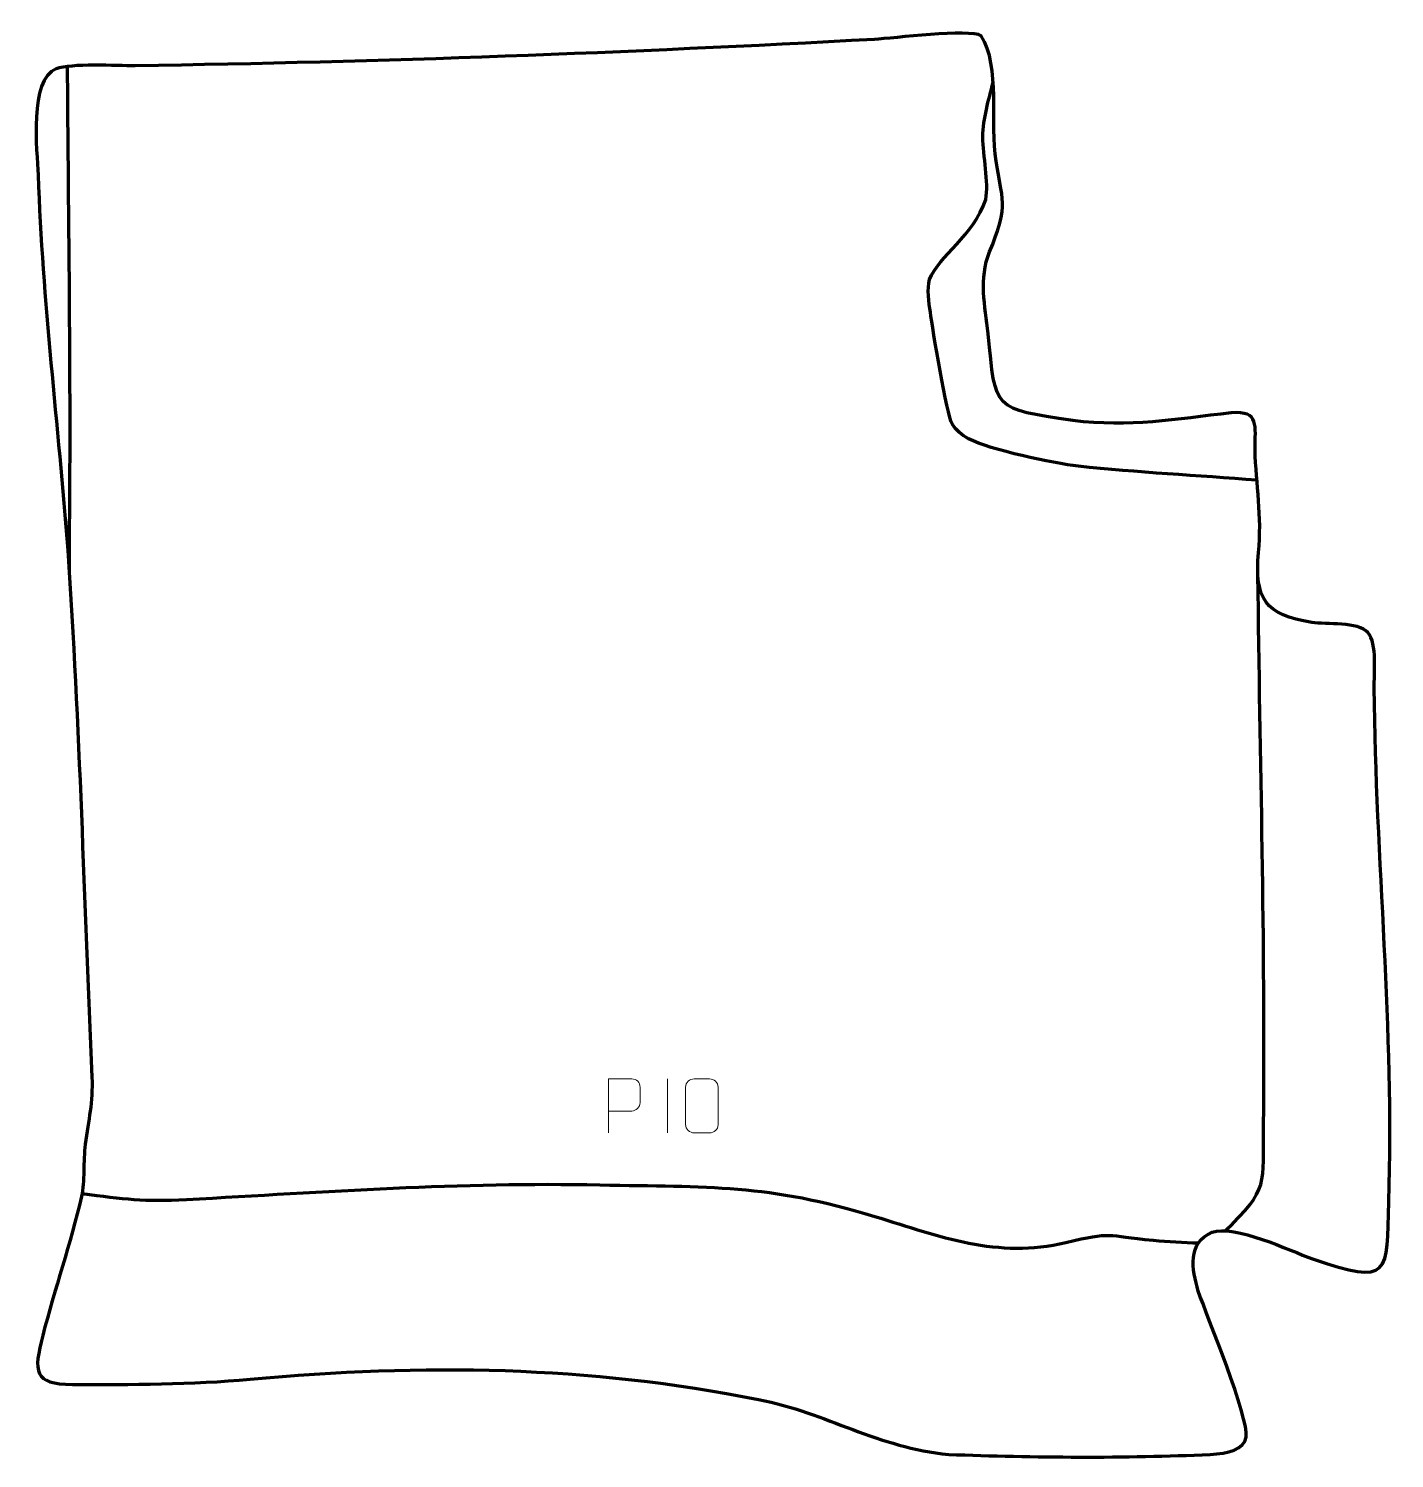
# Model space of a CAD drawing. Header units: millimetres. Extents: x 1150 to 1783, y 1 to 664.
import ezdxf

# ---------------------------------------------------------------- set-up
doc = ezdxf.new("R2010")
doc.units = ezdxf.units.MM
doc.header["$MEASUREMENT"] = 0
doc.layers.add('layer 2', color=7, linetype='Continuous')
doc.layers.add('layer 3', color=7, linetype='Continuous')

msp = doc.modelspace()

# ---------------------------------------------------------------- linework, layer by layer
at = {"layer": 'layer 2', "color": 140, "lineweight": 158}
for points, knots in [([(1167.966, 646.4858), (1168.3666, 591.7364), (1169.0902, 536.7996), (1169.1527, 482.0717), (1169.1527, 482.0717), (1169.1789, 459.092), (1168.9395, 436.0376), (1168.8249, 413.0503)], [0, 0, 0, 0, 0.33333333, 0.33333333, 0.33333333, 0.33333333, 1, 1, 1, 1]), ([(1719.3835, 454.7249), (1692.0838, 456.8889), (1663.8357, 458.339), (1636.7149, 461.2448), (1636.7149, 461.2448), (1624.8704, 462.5139), (1595.8109, 468.7571), (1585.7265, 473.9832), (1585.7265, 473.9832), (1582.3562, 475.8579), (1580.4563, 477.4911), (1578.2529, 480.6385), (1578.2529, 480.6385), (1575.5073, 485.0691), (1569.1387, 525.084), (1568.0279, 532.5784), (1568.0279, 532.5784), (1567.4209, 536.896), (1566.4239, 543.6138), (1567.6658, 547.8236), (1567.6658, 547.8236), (1571.9811, 558.7028), (1588.1866, 568.0525), (1593.6787, 584.7794), (1593.6787, 584.7794), (1595.2849, 592.9908), (1592.3983, 604.9502), (1592.3355, 613.8604), (1592.3355, 613.8604), (1592.4711, 622.5745), (1595.053, 630.7725), (1597.1513, 639.1497)], [0, 0, 0, 0, 0.11111111, 0.11111111, 0.11111111, 0.11111111, 0.22222222, 0.22222222, 0.22222222, 0.22222222, 0.33333333, 0.33333333, 0.33333333, 0.33333333, 0.44444444, 0.44444444, 0.44444444, 0.44444444, 0.55555556, 0.55555556, 0.55555556, 0.55555556, 0.66666667, 0.66666667, 0.66666667, 0.66666667, 0.77777778, 0.77777778, 0.77777778, 0.77777778, 1, 1, 1, 1]), ([(1704.7082, 106.8935), (1725.2242, 126.316), (1722.1659, 128.344), (1722.4626, 155.7741), (1722.4626, 155.7741), (1723.376, 240.209), (1720.7826, 326.0503), (1719.884, 410.6065)], [0, 0, 0, 0, 0.33333333, 0.33333333, 0.33333333, 0.33333333, 1, 1, 1, 1]), ([(1174.9159, 124.2045), (1193.9371, 121.679), (1203.7508, 120.3031), (1223.2946, 121.376), (1223.2946, 121.376), (1287.7266, 124.9251), (1350.1993, 129.5708), (1414.8888, 128.1763), (1414.8888, 128.1763), (1465.1164, 127.1317), (1492.7939, 128.7514), (1542.3217, 113.5444), (1542.3217, 113.5444), (1572.1631, 104.2788), (1599.2445, 93.848), (1630.8361, 101.4691), (1630.8361, 101.4691), (1652.6263, 106.7257), (1649.1628, 104.654), (1671.2365, 102.4896), (1671.2365, 102.4896), (1678.2395, 101.803), (1685.234, 101.5364), (1692.2601, 101.2483)], [0, 0, 0, 0, 0.14285714, 0.14285714, 0.14285714, 0.14285714, 0.28571429, 0.28571429, 0.28571429, 0.28571429, 0.42857143, 0.42857143, 0.42857143, 0.42857143, 0.57142857, 0.57142857, 0.57142857, 0.57142857, 0.71428571, 0.71428571, 0.71428571, 0.71428571, 1, 1, 1, 1])]:
    msp.add_open_spline(points, degree=3, knots=knots, dxfattribs=at)
at = {"layer": 'layer 2', "color": 250, "lineweight": 9}
for points, knots in [([(1418.8163, 152.299), (1418.8163, 152.299), (1418.8163, 177.2526), (1418.8163, 177.2526), (1418.8163, 177.2526), (1422.4113, 177.2526), (1426.0066, 177.2526), (1429.602, 177.2526), (1429.602, 177.2526), (1431.9272, 177.2147), (1433.4846, 175.7246), (1433.4804, 173.3585), (1433.4804, 173.3585), (1433.48, 171.3228), (1433.48, 168.2635), (1433.4804, 166.2275), (1433.4804, 166.2275), (1433.4739, 164.3521), (1431.6617, 162.4102), (1429.6521, 162.3911), (1429.6521, 162.3911), (1429.6521, 162.3911), (1418.8163, 162.3911), (1418.8163, 162.3911)], [0, 0, 0, 0, 0.14285714, 0.14285714, 0.14285714, 0.14285714, 0.28571429, 0.28571429, 0.28571429, 0.28571429, 0.42857143, 0.42857143, 0.42857143, 0.42857143, 0.57142857, 0.57142857, 0.57142857, 0.57142857, 0.71428571, 0.71428571, 0.71428571, 0.71428571, 1, 1, 1, 1]), ([(1458.5677, 177.2751), (1460.9338, 177.2751), (1463.3003, 177.2751), (1465.6668, 177.2751), (1465.6668, 177.2751), (1467.6473, 177.3107), (1469.6733, 175.8164), (1469.7004, 173.3743), (1469.7004, 173.3743), (1469.7, 167.6169), (1469.7, 161.8591), (1469.7004, 156.1009), (1469.7004, 156.1009), (1469.5583, 153.7733), (1467.8519, 152.291), (1465.6668, 152.2802), (1465.6668, 152.2802), (1463.2944, 152.2806), (1460.922, 152.2806), (1458.55, 152.2802), (1458.55, 152.2802), (1456.5915, 152.1746), (1454.5851, 154.0625), (1454.5965, 156.0835), (1454.5965, 156.0835), (1454.5969, 161.8641), (1454.5969, 167.6444), (1454.5965, 173.4242), (1454.5965, 173.4242), (1454.6008, 175.5662), (1456.3779, 177.2887), (1458.5677, 177.2751)], [0, 0, 0, 0, 0.11111111, 0.11111111, 0.11111111, 0.11111111, 0.22222222, 0.22222222, 0.22222222, 0.22222222, 0.33333333, 0.33333333, 0.33333333, 0.33333333, 0.44444444, 0.44444444, 0.44444444, 0.44444444, 0.55555556, 0.55555556, 0.55555556, 0.55555556, 0.66666667, 0.66666667, 0.66666667, 0.66666667, 0.77777778, 0.77777778, 0.77777778, 0.77777778, 1, 1, 1, 1])]:
    msp.add_open_spline(points, degree=3, knots=knots, dxfattribs=at)
msp.add_open_spline([(1446.1484, 177.2629), (1446.1484, 177.2629), (1446.1484, 152.2888), (1446.1484, 152.2888)], degree=3, dxfattribs=at)
at = {"layer": 'layer 3', "color": 242, "lineweight": 158}
msp.add_open_spline([(1199.5478, 646.8203), (1313.6908, 648.419), (1428.182, 652.9028), (1542.1723, 659.029), (1542.1723, 659.029), (1550.727, 659.5489), (1586.2072, 664.0517), (1591.6268, 660.7066), (1591.6268, 660.7066), (1600.7149, 646.2827), (1595.6497, 620.345), (1598.5182, 602.5674), (1598.5182, 602.5674), (1602.2007, 581.3698), (1603.6677, 581.0739), (1595.5003, 560.6034), (1595.5003, 560.6034), (1590.4704, 547.9966), (1593.3524, 535.6409), (1594.8487, 522.6203), (1594.8487, 522.6203), (1598.3216, 486.6061), (1596.9202, 488.1527), (1634.1076, 482.3657), (1634.1076, 482.3657), (1660.6261, 479.2244), (1681.3952, 482.8978), (1707.5081, 485.9973), (1707.5081, 485.9973), (1720.8104, 486.9896), (1718.5031, 479.8294), (1718.5211, 469.0748), (1718.5211, 469.0748), (1718.9847, 452.3153), (1721.8372, 438.2952), (1720.1315, 421.2054), (1720.1315, 421.2054), (1718.3949, 399.6992), (1722.9139, 392.3802), (1744.8755, 388.8374), (1744.8755, 388.8374), (1751.5608, 387.759), (1766.3838, 389.3124), (1770.8657, 384.1138), (1770.8657, 384.1138), (1775.2475, 379.0311), (1773.6531, 365.2163), (1773.7255, 358.2958), (1773.7255, 358.2958), (1774.555, 278.9335), (1783.1129, 200.1263), (1780.5372, 120.4454), (1780.5372, 120.4454), (1779.6748, 86.8655), (1781.7923, 81.3416), (1745.1768, 93.8462), (1745.1768, 93.8462), (1734.6407, 97.783), (1708.8845, 109.9204), (1698.6341, 106.2539), (1698.6341, 106.2539), (1686.9963, 101.3193), (1689.2775, 88.9989), (1692.2234, 78.9695), (1692.2234, 78.9695), (1696.3052, 66.9973), (1715.8655, 20.1457), (1714.3929, 11.2674), (1714.3929, 11.2674), (1713.4417, 5.5322), (1706.012, 3.6781), (1697.7471, 3.2742), (1697.7471, 3.2742), (1658.4393, 1.3996), (1615.9027, 1.8268), (1576.5256, 3.2347), (1576.5256, 3.2347), (1544.0629, 6.2454), (1520.019, 22.4478), (1488.4306, 28.736), (1488.4306, 28.736), (1409.24, 44.3824), (1332.877, 45.5259), (1252.7224, 38.057), (1252.7224, 38.057), (1225.9614, 35.7443), (1197.3363, 35.4987), (1170.4319, 35.6692), (1170.4319, 35.6692), (1152.2244, 35.7846), (1152.4065, 41.5695), (1156.6289, 58.366), (1156.6289, 58.366), (1162.1839, 79.9718), (1169.4978, 101.1356), (1174.6269, 122.8128), (1174.6269, 122.8128), (1176.2382, 129.6227), (1175.3077, 139.0586), (1176.315, 146.982), (1176.315, 146.982), (1177.858, 158.4613), (1179.9403, 166.229), (1179.4085, 178.1468), (1179.4085, 178.1468), (1175.7501, 259.2727), (1173.8271, 341.3446), (1168.1999, 422.2684), (1168.1999, 422.2684), (1163.8061, 480.4909), (1156.5432, 537.7569), (1154.4735, 596.2458), (1154.4735, 596.2458), (1154.0814, 607.3276), (1150.0879, 640.6284), (1162.8712, 645.4111), (1162.8712, 645.4111), (1169.7699, 647.9922), (1190.6096, 646.7789), (1199.5478, 646.8203)], degree=3, knots=[0, 0, 0, 0, 0.03225806, 0.03225806, 0.03225806, 0.03225806, 0.06451613, 0.06451613, 0.06451613, 0.06451613, 0.09677419, 0.09677419, 0.09677419, 0.09677419, 0.12903226, 0.12903226, 0.12903226, 0.12903226, 0.16129032, 0.16129032, 0.16129032, 0.16129032, 0.19354839, 0.19354839, 0.19354839, 0.19354839, 0.22580645, 0.22580645, 0.22580645, 0.22580645, 0.25806452, 0.25806452, 0.25806452, 0.25806452, 0.29032258, 0.29032258, 0.29032258, 0.29032258, 0.32258065, 0.32258065, 0.32258065, 0.32258065, 0.35483871, 0.35483871, 0.35483871, 0.35483871, 0.38709677, 0.38709677, 0.38709677, 0.38709677, 0.41935484, 0.41935484, 0.41935484, 0.41935484, 0.4516129, 0.4516129, 0.4516129, 0.4516129, 0.48387097, 0.48387097, 0.48387097, 0.48387097, 0.51612903, 0.51612903, 0.51612903, 0.51612903, 0.5483871, 0.5483871, 0.5483871, 0.5483871, 0.58064516, 0.58064516, 0.58064516, 0.58064516, 0.61290323, 0.61290323, 0.61290323, 0.61290323, 0.64516129, 0.64516129, 0.64516129, 0.64516129, 0.67741935, 0.67741935, 0.67741935, 0.67741935, 0.70967742, 0.70967742, 0.70967742, 0.70967742, 0.74193548, 0.74193548, 0.74193548, 0.74193548, 0.77419355, 0.77419355, 0.77419355, 0.77419355, 0.80645161, 0.80645161, 0.80645161, 0.80645161, 0.83870968, 0.83870968, 0.83870968, 0.83870968, 0.87096774, 0.87096774, 0.87096774, 0.87096774, 0.90322581, 0.90322581, 0.90322581, 0.90322581, 0.93548387, 0.93548387, 0.93548387, 0.93548387, 1, 1, 1, 1], dxfattribs=at)

doc.saveas('drawing.dxf')
